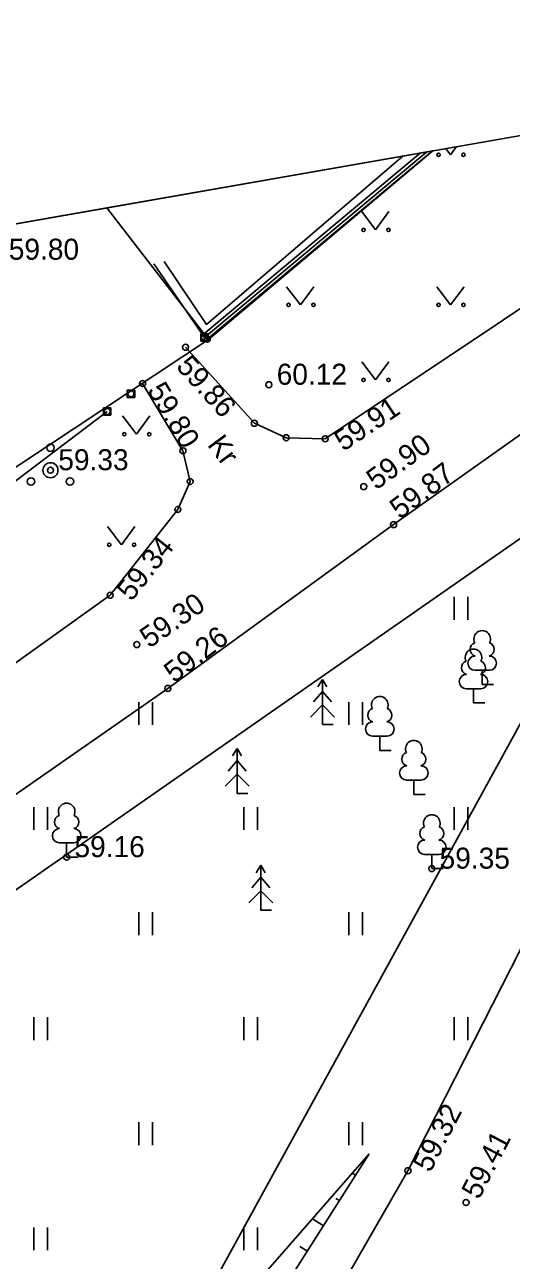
# Model space of a CAD drawing. Extents: x 643122 to 643306, y 6455802 to 6456010.
# Drawn here: x 643268.53 to 643284.74, y 6455968.95 to 6456010.12 of the extents above; entities that cross this region are included whole.
import ezdxf

# ---------------------------------------------------------------- set-up
doc = ezdxf.new("R2010")
doc.units = 0
for name, color, linetype in [('AED', 7, 'Continuous'), ('HALJASTUS', 7, 'Continuous'), ('KORGUS', 7, 'Continuous'), ('MOOTMPUNKT', 7, 'Continuous'), ('MOOTPIIR', 7, 'Continuous'), ('PIIR', 7, 'Continuous'), ('PUU', 7, 'Continuous'), ('RELJEEF', 7, 'Continuous'), ('TEE', 7, 'Continuous')]:
    doc.layers.add(name, color=color, linetype=linetype)

msp = doc.modelspace()

# ---------------------------------------------------------------- linework, layer by layer
at = {"layer": 'AED'}
for p, q in [((643274.399, 6455999.82), (643274.399, 6455999.57)), ((643274.399, 6455999.82), (643274.649, 6455999.82)), ((643274.649, 6455999.82), (643274.649, 6455999.57)), ((643274.399, 6455999.57), (643274.649, 6455999.57)), ((643271.947, 6455997.944), (643271.947, 6455997.694)), ((643271.947, 6455997.944), (643272.197, 6455997.944)), ((643272.197, 6455997.944), (643272.197, 6455997.694)), ((643271.155, 6455997.355), (643271.155, 6455997.105)), ((643271.155, 6455997.355), (643271.405, 6455997.355)), ((643271.405, 6455997.355), (643271.405, 6455997.105)), ((643271.947, 6455997.694), (643272.197, 6455997.694)), ((643263.319, 6455991.212), (643271.28, 6455997.231)), ((643271.155, 6455997.105), (643271.405, 6455997.105))]:
    msp.add_line(p, q, dxfattribs=at)
for points in [[(643272.835, 6456002.151), (643274.524, 6455999.695), (643281.933, 6456005.881)], [(643281.714, 6456005.842), (643274.482, 6455999.798), (643274.615, 6455999.639)], [(643274.615, 6455999.639), (643282.122, 6456005.914)]]:
    msp.add_lwpolyline(points, dxfattribs=at)
at = {"layer": 'HALJASTUS'}
for p, q in [((643282.562, 6456005.991), (643282.722, 6456005.782)), ((643282.722, 6456005.782), (643282.922, 6456006.054)), ((643279.759, 6456003.888), (643280.222, 6456003.281)), ((643280.222, 6456003.281), (643280.668, 6456003.888)), ((643277.259, 6456001.388), (643277.722, 6456000.781)), ((643277.722, 6456000.781), (643278.168, 6456001.388)), ((643282.259, 6456001.388), (643282.722, 6456000.781)), ((643282.722, 6456000.781), (643283.168, 6456001.388)), ((643279.759, 6455998.888), (643280.222, 6455998.281)), ((643280.222, 6455998.281), (643280.668, 6455998.888)), ((643271.788, 6455997.082), (643272.251, 6455996.475)), ((643272.251, 6455996.475), (643272.697, 6455997.082)), ((643271.287, 6455993.398), (643271.751, 6455992.792)), ((643271.751, 6455992.792), (643272.196, 6455993.398)), ((643282.836, 6455990.289), (643282.836, 6455991.051)), ((643283.291, 6455990.289), (643283.291, 6455991.051)), ((643272.336, 6455986.789), (643272.336, 6455987.551)), ((643272.791, 6455986.789), (643272.791, 6455987.551)), ((643279.336, 6455986.789), (643279.336, 6455987.551)), ((643279.791, 6455986.789), (643279.791, 6455987.551)), ((643268.836, 6455983.289), (643268.836, 6455984.051)), ((643269.291, 6455983.289), (643269.291, 6455984.051)), ((643275.836, 6455983.289), (643275.836, 6455984.051)), ((643276.291, 6455983.289), (643276.291, 6455984.051)), ((643282.836, 6455983.289), (643282.836, 6455984.051)), ((643283.291, 6455983.289), (643283.291, 6455984.051)), ((643272.336, 6455979.789), (643272.336, 6455980.551)), ((643272.791, 6455979.789), (643272.791, 6455980.551)), ((643279.336, 6455979.789), (643279.336, 6455980.551)), ((643279.791, 6455979.789), (643279.791, 6455980.551)), ((643268.836, 6455976.289), (643268.836, 6455977.051)), ((643269.291, 6455976.289), (643269.291, 6455977.051)), ((643275.836, 6455976.289), (643275.836, 6455977.051)), ((643276.291, 6455976.289), (643276.291, 6455977.051)), ((643282.836, 6455976.289), (643282.836, 6455977.051)), ((643283.291, 6455976.289), (643283.291, 6455977.051)), ((643272.336, 6455972.789), (643272.336, 6455973.551)), ((643272.791, 6455972.789), (643272.791, 6455973.551)), ((643279.336, 6455972.789), (643279.336, 6455973.551)), ((643279.791, 6455972.789), (643279.791, 6455973.551)), ((643268.836, 6455969.289), (643268.836, 6455970.051)), ((643269.291, 6455969.289), (643269.291, 6455970.051)), ((643275.836, 6455969.289), (643275.836, 6455970.051)), ((643276.291, 6455969.289), (643276.291, 6455970.051))]:
    msp.add_line(p, q, dxfattribs=at)
msp.add_lwpolyline([(643273.178, 6456002.226), (643274.586, 6456000.129), (643281.143, 6456005.742)], dxfattribs=at)
for centre in [(643282.321, 6456005.782), (643283.15, 6456005.782), (643279.821, 6456003.281), (643280.65, 6456003.281), (643277.321, 6456000.781), (643278.15, 6456000.781), (643282.321, 6456000.781), (643283.15, 6456000.781), (643279.821, 6455998.281), (643280.65, 6455998.281), (643271.85, 6455996.475), (643272.679, 6455996.475), (643271.35, 6455992.792), (643272.178, 6455992.792)]:
    msp.add_circle(centre, 0.055, dxfattribs=at)
at = {"layer": 'KORGUS'}
for centre in [(643273.89, 6455999.371), (643272.459, 6455998.162), (643276.667, 6455998.122), (643278.544, 6455996.322), (643269.39, 6455995.274), (643279.827, 6455994.727), (643280.822, 6455993.463), (643271.378, 6455991.108), (643272.268, 6455989.465), (643273.302, 6455988.007), (643269.929, 6455982.384), (643282.095, 6455982.001), (643281.301, 6455971.939), (643283.236, 6455970.879)]:
    msp.add_circle(centre, 0.1, dxfattribs=at)
at = {"layer": 'MOOTMPUNKT'}
for centre in [(643274.524, 6455999.695), (643274.615, 6455999.639), (643272.072, 6455997.819), (643271.28, 6455997.231), (643276.184, 6455996.839), (643277.244, 6455996.358), (643273.803, 6455995.922), (643274.045, 6455994.898), (643273.633, 6455993.966)]:
    msp.add_circle(centre, 0.1, dxfattribs=at)
at = {"layer": 'MOOTPIIR'}
msp.add_lwpolyline([(643263.125, 6455905.95), (643306.108, 6456009.233), (643306.108, 6456010.116), (643122.252, 6455977.908), (643123.574, 6455802.755), (643123.574, 6455802.313), (643186.31, 6455827.376)], dxfattribs=at)
at = {"layer": 'PIIR'}
for p, q in [((643282.129, 6456005.915), (643271.268, 6456004.012)), ((643271.268, 6456004.012), (643244.511, 6455999.325))]:
    msp.add_line(p, q, dxfattribs=at)
for points in [[(643271.268, 6456004.012), (643274.66, 6455999.63), (643282.129, 6456005.915)], [(643244.511, 6455999.325), (643253.09, 6455985.35), (643274.66, 6455999.63), (643271.268, 6456004.012)]]:
    msp.add_lwpolyline(points, dxfattribs=at)
msp.add_lwpolyline([(643225.38, 6455957.63), (643239.18, 6455947.7), (643256.66, 6455935.12), (643290.53, 6455996.82), (643254.12, 6455971.47)], close=True, dxfattribs=at)
at = {"layer": 'PUU'}
for p, q in [((643278.453, 6455988.303), (643278.303, 6455988.053)), ((643278.603, 6455988.053), (643278.453, 6455988.303)), ((643278.453, 6455988.303), (643278.453, 6455986.803)), ((643284.013, 6455988.609), (643283.533, 6455988.609)), ((643283.773, 6455988.134), (643283.773, 6455988.609)), ((643278.453, 6455987.903), (643278.153, 6455987.553)), ((643278.753, 6455987.553), (643278.453, 6455987.903)), ((643283.724, 6455987.995), (643283.244, 6455987.995)), ((643283.484, 6455987.52), (643283.484, 6455987.995)), ((643284.153, 6455988.134), (643283.773, 6455988.134)), ((643278.453, 6455987.453), (643278.053, 6455987.053)), ((643278.853, 6455987.053), (643278.453, 6455987.453)), ((643283.864, 6455987.52), (643283.484, 6455987.52)), ((643278.813, 6455986.803), (643278.453, 6455986.803)), ((643280.602, 6455986.415), (643280.122, 6455986.415)), ((643280.362, 6455985.94), (643280.362, 6455986.415)), ((643275.609, 6455986.004), (643275.459, 6455985.754)), ((643275.759, 6455985.754), (643275.609, 6455986.004)), ((643275.609, 6455986.004), (643275.609, 6455984.504)), ((643280.742, 6455985.94), (643280.362, 6455985.94)), ((643275.609, 6455985.604), (643275.309, 6455985.254)), ((643275.909, 6455985.254), (643275.609, 6455985.604)), ((643275.609, 6455985.154), (643275.209, 6455984.754)), ((643276.009, 6455984.754), (643275.609, 6455985.154)), ((643281.736, 6455984.951), (643281.256, 6455984.951)), ((643281.496, 6455984.476), (643281.496, 6455984.951)), ((643275.969, 6455984.504), (643275.609, 6455984.504)), ((643281.876, 6455984.476), (643281.496, 6455984.476)), ((643270.169, 6455982.859), (643269.689, 6455982.859)), ((643269.929, 6455982.384), (643269.929, 6455982.859)), ((643282.335, 6455982.476), (643281.855, 6455982.476)), ((643282.095, 6455982.001), (643282.095, 6455982.476)), ((643270.309, 6455982.384), (643269.929, 6455982.384)), ((643276.398, 6455982.115), (643276.248, 6455981.865)), ((643276.548, 6455981.865), (643276.398, 6455982.115)), ((643276.398, 6455982.115), (643276.398, 6455980.615)), ((643276.398, 6455981.715), (643276.098, 6455981.365)), ((643276.698, 6455981.365), (643276.398, 6455981.715)), ((643282.475, 6455982.001), (643282.095, 6455982.001)), ((643276.398, 6455981.265), (643275.998, 6455980.865)), ((643276.798, 6455980.865), (643276.398, 6455981.265)), ((643276.758, 6455980.615), (643276.398, 6455980.615))]:
    msp.add_line(p, q, dxfattribs=at)
for centre, radius in [((643269.39, 6455996.024), 0.125), ((643269.39, 6455995.274), 0.25), ((643268.74, 6455994.899), 0.125), ((643270.04, 6455994.899), 0.125)]:
    msp.add_circle(centre, radius, dxfattribs=at)
for centre, radius, start, end in [((643283.773, 6455989.654), 0.277, 332.5799, 207.4201), ((643283.603, 6455989.307), 0.233, 109.0217, 253.1415), ((643283.943, 6455989.307), 0.233, 286.8508, 70.9859), ((643283.484, 6455989.04), 0.277, 332.5799, 207.4201), ((643283.536, 6455988.847), 0.238, 90.0016, 269.3953), ((643284.011, 6455988.847), 0.238, 270.6047, 89.9984), ((643283.314, 6455988.693), 0.233, 109.0217, 253.1415), ((643283.654, 6455988.693), 0.233, 286.8508, 70.9859), ((643283.247, 6455988.233), 0.238, 90.0016, 269.3953), ((643283.722, 6455988.233), 0.238, 270.6047, 89.9984), ((643280.362, 6455987.46), 0.277, 332.5799, 207.4201), ((643280.192, 6455987.113), 0.233, 109.0217, 253.1415), ((643280.532, 6455987.113), 0.233, 286.8508, 70.9859), ((643280.125, 6455986.653), 0.238, 90.0016, 269.3953), ((643280.6, 6455986.653), 0.238, 270.6047, 89.9984), ((643281.496, 6455985.996), 0.277, 332.5799, 207.4201), ((643281.326, 6455985.649), 0.233, 109.0217, 253.1415), ((643281.666, 6455985.649), 0.233, 286.8508, 70.9859), ((643281.259, 6455985.189), 0.238, 90.0016, 269.3953), ((643281.734, 6455985.189), 0.238, 270.6047, 89.9984), ((643269.929, 6455983.904), 0.277, 332.5799, 207.4201), ((643269.759, 6455983.557), 0.233, 109.0217, 253.1415), ((643270.099, 6455983.557), 0.233, 286.8508, 70.9859), ((643282.095, 6455983.521), 0.277, 332.5799, 207.4201), ((643269.692, 6455983.097), 0.238, 90.0016, 269.3953), ((643270.167, 6455983.097), 0.238, 270.6047, 89.9984), ((643281.925, 6455983.174), 0.233, 109.0217, 253.1415), ((643282.265, 6455983.174), 0.233, 286.8508, 70.9859), ((643281.858, 6455982.714), 0.238, 90.0016, 269.3953), ((643282.333, 6455982.714), 0.238, 270.6047, 89.9984)]:
    msp.add_arc(centre, radius, start, end, dxfattribs=at)
at = {"layer": 'RELJEEF'}
for p, q in [((643279.558, 6455971.785), (643279.448, 6455971.854)), ((643279.021, 6455970.941), (643278.901, 6455971.017)), ((643278.485, 6455970.097), (643278.115, 6455970.331)), ((643277.948, 6455969.253), (643277.699, 6455969.411))]:
    msp.add_line(p, q, dxfattribs=at)
for points in [[(643214.263, 6455888.396), (643216.725, 6455892.815), (643220.008, 6455896.665), (643228.304, 6455905.772), (643244.18, 6455921.874), (643251.91, 6455927.972), (643255.477, 6455935.849), (643260.973, 6455943.808), (643266.423, 6455953.071), (643271.019, 6455962.218), (643280.013, 6455972.501)], [(643214.263, 6455888.396), (643218.178, 6455891.174), (643221.954, 6455896.748), (643230.263, 6455903.455), (643238.078, 6455912.204), (643243.435, 6455916.711), (643247.277, 6455919.649), (643253.64, 6455927.846), (643257.187, 6455934.595), (643263.464, 6455943.907), (643267.778, 6455952.916), (643272.583, 6455960.814), (643280.013, 6455972.501)]]:
    msp.add_lwpolyline(points, dxfattribs=at)
at = {"layer": 'TEE'}
for points in [[(643293.257, 6456007.864), (643293.262, 6456007.836), (643292.953, 6456006.841), (643290.423, 6456004.253), (643278.544, 6455996.322), (643277.244, 6455996.358), (643276.184, 6455996.839), (643273.89, 6455999.371)], [(643288.62, 6455986.029), (643291.54, 6455991.704), (643294.621, 6455997.494), (643294.119, 6455998.404), (643294.591, 6455999.968), (643295.021, 6456001.453), (643294.898, 6456002.208), (643294.345, 6456002.511), (643293.931, 6456002.517), (643292.875, 6456002.007), (643292.375, 6456001.649), (643280.822, 6455993.463), (643273.302, 6455988.007), (643259.173, 6455978.176), (643252.409, 6455973.885), (643244.731, 6455969.2), (643238.047, 6455965.018), (643234.783, 6455963.518), (643221.658, 6455957.518), (643209.01, 6455952.101), (643194.059, 6455946.811), (643184.566, 6455943.844)], [(643272.459, 6455998.162), (643273.803, 6455995.922), (643274.045, 6455994.898), (643273.633, 6455993.966), (643271.378, 6455991.108), (643257.233, 6455980.981), (643255.936, 6455980.88), (643254.816, 6455981.371), (643253.796, 6455982.066), (643252.067, 6455984.414), (643251.034, 6455986.29)], [(643171.184, 6455843.549), (643177.151, 6455848.634), (643184.982, 6455855.963), (643192.489, 6455863.266), (643196.311, 6455866.772), (643203.923, 6455874.294), (643213.022, 6455882.906), (643221.379, 6455890.719), (643231.588, 6455900.322), (643241.92, 6455910.041), (643247.846, 6455916.605), (643251.433, 6455920.952), (643257.545, 6455930.028), (643263.805, 6455940.954), (643268.674, 6455949.495), (643274.935, 6455960.861), (643281.301, 6455971.939), (643286.937, 6455983.018), (643288.62, 6455986.029)]]:
    msp.add_lwpolyline(points, dxfattribs=at)

# ---------------------------------------------------------------- texts
at = {"layer": 'KORGUS'}
for s, p in [(' 59.80', (643267.74, 6456002.287)), (' 60.12', (643276.667, 6455998.122)), (' 59.33', (643269.39, 6455995.274)), (' 59.16', (643269.929, 6455982.384)), (' 59.35', (643282.095, 6455982.001))]:
    msp.add_text(s, height=0.7, dxfattribs=at).set_placement(p)
for s, rotation, p in [(' 59.86', 312.164, (643273.371, 6455998.901)), (' 59.80', 300.9689, (643272.459, 6455998.162)), (' 59.91', 33.7126, (643278.933, 6455995.74)), (' 59.90', 35.9177, (643280.032, 6455994.443)), (' 59.87', 36.8181, (643280.822, 6455993.463)), (' 59.34', 51.586, (643271.927, 6455990.673)), (' 59.30', 34.7557, (643272.468, 6455989.177)), (' 59.26', 37.0697, (643273.302, 6455988.007)), (' 59.32', 62.515, (643281.922, 6455971.616)), (' 59.41', 62.3895, (643283.546, 6455970.717))]:
    msp.add_text(s, height=0.7, rotation=rotation, dxfattribs=at).set_placement(p)
at = {"layer": 'TEE'}
msp.add_text('Kr', height=0.7, rotation=306.6657, dxfattribs=at).set_placement((643274.593, 6455996.121))

doc.saveas('drawing.dxf')
